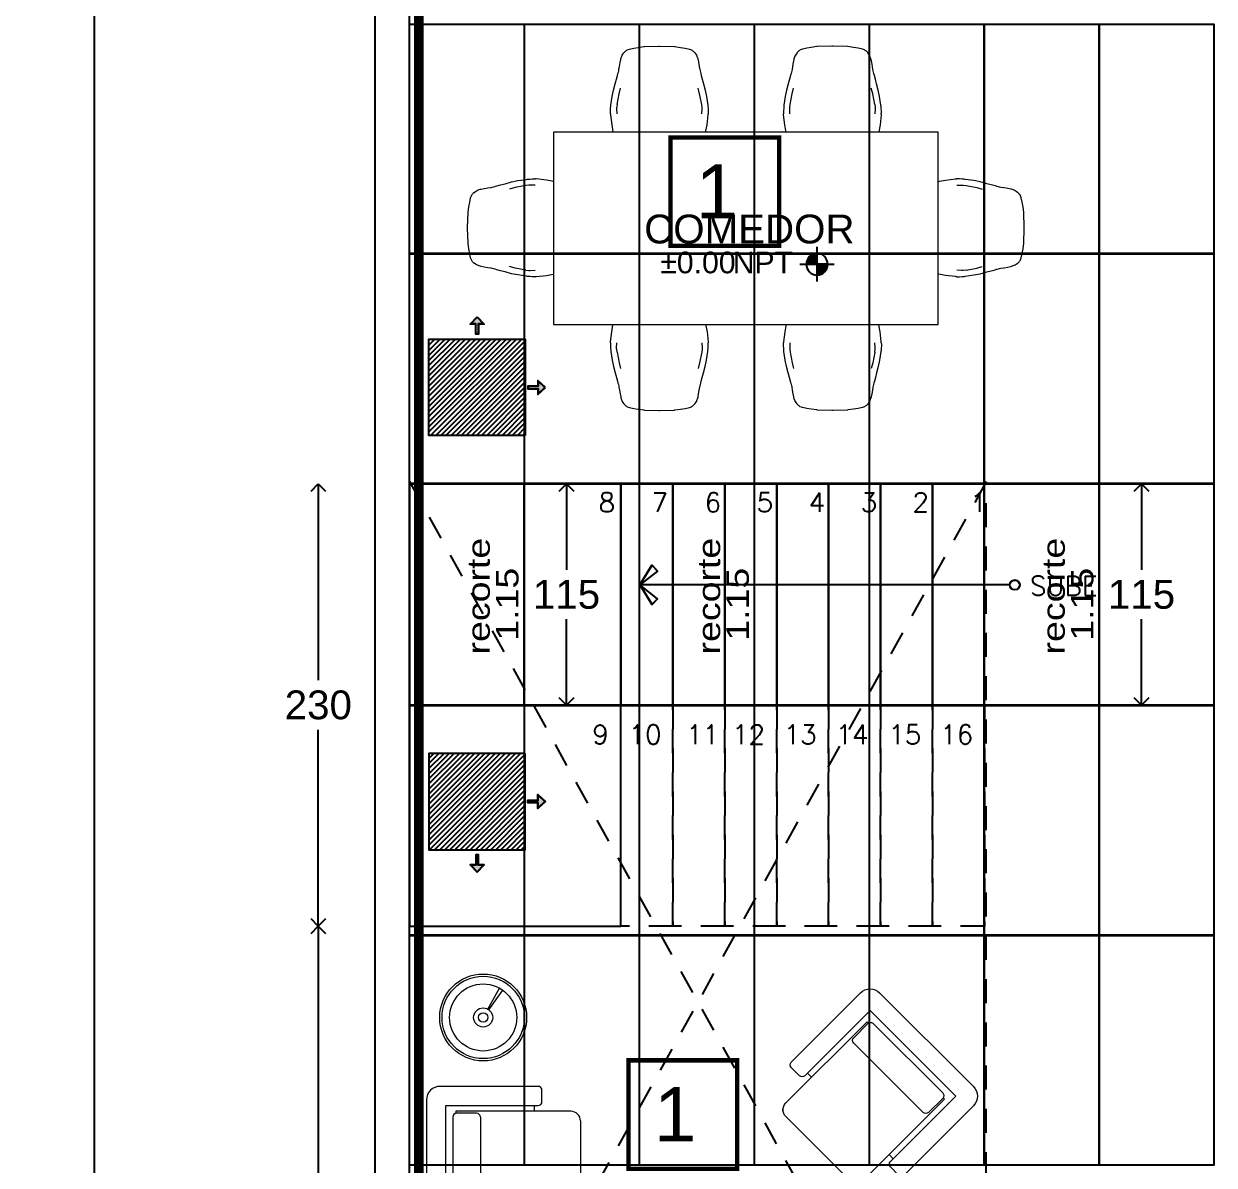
# Model space of a CAD drawing. Header units: metres. Extents: x 116 to 391, y -213 to 56.
# Drawn here: x 314.45 to 320.64, y -129 to -123.06 of the extents above; entities that cross this region are included whole.
import ezdxf
from ezdxf.enums import TextEntityAlignment as Align

# ---------------------------------------------------------------- set-up
doc = ezdxf.new("R2010")
doc.units = ezdxf.units.M
doc.set_wipeout_variables(frame=1)
doc.header["$PDMODE"] = 35
doc.linetypes.add('DASHED2', pattern=[0.375, 0.25, -0.125])
doc.linetypes.add('HIDDEN2', pattern=[0.1875, 0.125, -0.0625])
for name, color, linetype in [('A-ACABADOS PISOS', 1, 'Continuous'), ('A-DESPIECE', 5, 'Continuous'), ('A-ESCALON', 1, 'Continuous'), ('A-PISO', 30, 'Continuous'), ('A-PROY CERRAMIENTOS', 4, 'DASHED2'), ('A-TEXTOS', 7, 'Continuous'), ('A-TEXTOS 1', 8, 'Continuous'), ('AR-157$0$A-MUROS', 8, 'Continuous'), ('AR-157$0$A-TEXTOS', 8, 'Continuous'), ('AR-157$0$A-TEXTOS 1', 8, 'Continuous'), ('AR-157$0$Ar-Niveles', 8, 'Continuous'), ('AR-157$0$Ar-Texto', 8, 'Continuous')]:
    doc.layers.add(name, color=color, linetype=linetype)
doc.layers.add('AR-157$0$A-MUEBLES', color=8, linetype='Continuous', lineweight=0)
doc.layers.add('AR-157$0$Ar-Area', color=8, linetype='Continuous', plot=False)
doc.styles.add('Anot_Arial', font='arial.ttf')
doc.styles.add('AR-157$0$Anot_Arial', font='arial.ttf')
doc.styles.add('AR-157$0$oK', font='romans.shx', dxfattribs={"height": 0.18})
doc.styles.add('AR-157$0$Standard', font='arial.ttf')
doc.styles.add('oK', font='romans.shx', dxfattribs={"height": 0.12})
doc.styles.get("Standard").update_dxf_attribs({"font": 'arial.ttf'})
doc.dimstyles.new('DETALLE DE CAMBIOS', dxfattribs={"dimscale": 1.5, "dimtxt": 0.1, "dimasz": 0.05, "dimexe": 0.18, "dimexo": 0.0625, "dimgap": 0.035, "dimtad": 0, "dimtih": 1, "dimtoh": 1, "dimdec": 0, "dimlfac": 100, "dimzin": 0, "dimdsep": 46, "dimtxsty": 'Anot_Arial', "dimblk": 'OPEN90', "dimcen": 0.09, "dimse1": 1, "dimse2": 1, "dimclrd": 1, "dimclre": 4, "dimclrt": 1, "dimadec": 0, "dimazin": 0, "dimtfac": 1, "dimtdec": 0, "dimtix": 1, "dimtofl": 0, "dimtmove": 0, "dimatfit": 3, "dimldrblk": 'OPEN90', "dimfxl": 1, "dimtolj": 1, "dimtzin": 0, "dimarcsym": 0})
pattern_1 = [(45, (301.998819, -122.262993), (-0.013264287, 0.013264287), [])]
pattern_2 = [(0, (-2.923953, -1.1144057), (0, 0.0025), [])]

# ---------------------------------------------------------------- blocks, each defined once
blk = doc.blocks.new('r')
h = blk.add_hatch(color=5)
h.dxf.hatch_style = 1
h.paths.add_polyline_path([(1655.762, 468.449), (1655.668, 468.348), (1655.746, 468.348), (1655.746, 468.2), (1655.778, 468.2), (1655.778, 468.348), (1655.856, 468.348)])
at = {"color": 5}
for points in [[(1655.762, 468.456), (1655.658, 468.343), (1655.742, 468.343), (1655.742, 468.196), (1655.782, 468.196), (1655.782, 468.343), (1655.866, 468.343)], [(1655.762, 468.449), (1655.668, 468.348), (1655.746, 468.348), (1655.746, 468.2), (1655.778, 468.2), (1655.778, 468.348), (1655.856, 468.348)]]:
    blk.add_lwpolyline(points, close=True, dxfattribs=at)
blk = doc.blocks.new('AR-157$0$Sofá doble 1')
blk.add_wipeout([(344.2495, 40.0123), (344.3095, 40.0123), (344.3143, 40.0129), (344.3212, 40.0161), (344.326, 40.021), (344.3292, 40.0288), (344.3295, 40.0523), (344.3595, 40.0523), (344.3595, 39.8623), (344.3608, 39.8512), (344.3651, 39.8392), (344.3742, 39.8269), (344.387, 39.8176), (344.4015, 39.8129), (344.4095, 39.8123), (344.8832, 39.8124), (344.8979, 39.8158), (344.9124, 39.8247), (344.9232, 39.8379), (344.9278, 39.8492), (344.9294, 39.8589), (344.9294, 39.8923), (344.9595, 39.8923), (344.9595, 39.8623), (344.9612, 39.8495), (344.9654, 39.8388), (344.9742, 39.8269), (344.9835, 39.8196), (344.9932, 39.815), (345.0048, 39.8125), (345.4795, 39.8123), (345.4929, 39.8141), (345.5031, 39.8182), (345.5136, 39.8257), (345.5213, 39.8348), (345.5272, 39.8474), (345.5295, 39.8623), (345.5295, 40.0523), (345.5595, 40.0523), (345.5595, 40.0384), (345.5597, 40.0296), (345.5619, 40.0229), (345.5662, 40.0174), (345.5725, 40.0136), (345.5795, 40.0123), (345.6412, 40.0124), (345.648, 40.0142), (345.6537, 40.0182), (345.6585, 40.026), (345.6595, 40.0323), (345.6595, 40.5423), (345.6567, 40.5619), (345.6472, 40.582), (345.639, 40.5918), (345.6274, 40.6012), (345.6124, 40.6084), (345.5895, 40.6123), (344.2995, 40.6123), (344.2827, 40.6103), (344.2666, 40.6041), (344.25, 40.5918), (344.2368, 40.5734), (344.2308, 40.5554), (344.2295, 40.5423), (344.2295, 40.0323), (344.2334, 40.0204), (344.2354, 40.0182), (344.2411, 40.0142), (344.2457, 40.0127)]).dxf.layer = 'AR-157$0$A-MUEBLES'
at = {"layer": 'AR-157$0$A-MUEBLES'}
for p, q in [((345.5895, 40.6123), (344.2995, 40.6123)), ((344.2295, 40.5423), (344.2295, 40.0323)), ((344.3295, 40.0323), (344.3295, 40.5123)), ((344.3295, 40.5123), (345.5595, 40.5123)), ((345.5595, 40.5123), (345.5595, 40.0323)), ((345.6595, 40.0323), (345.6595, 40.5423)), ((344.3595, 40.4602), (344.3595, 39.8623)), ((344.37, 40.4602), (344.3595, 40.4602)), ((344.3695, 40.3523), (344.3695, 40.456)), ((344.8995, 40.476), (344.3895, 40.476)), ((344.9295, 40.4602), (344.9191, 40.4602)), ((344.9195, 40.3523), (344.9195, 40.456)), ((344.9295, 39.8623), (344.9295, 40.4602)), ((344.9595, 39.8623), (344.9595, 40.4602)), ((344.97, 40.4602), (344.9595, 40.4602)), ((344.9695, 40.3523), (344.9695, 40.456)), ((345.4995, 40.476), (344.9895, 40.476)), ((345.5295, 40.4602), (345.5195, 40.4602)), ((345.5195, 40.3523), (345.5195, 40.456)), ((345.5295, 39.8623), (345.5295, 40.4602)), ((344.8995, 40.3323), (344.3895, 40.3323)), ((345.4995, 40.3323), (344.9895, 40.3323)), ((344.2495, 40.0123), (344.3095, 40.0123)), ((344.3595, 40.0523), (344.3295, 40.0523)), ((345.5595, 40.0523), (345.5295, 40.0523)), ((345.5795, 40.0123), (345.6395, 40.0123)), ((344.9495, 39.8923), (344.9295, 39.8923)), ((344.9595, 39.8923), (344.9395, 39.8923)), ((344.8795, 39.8123), (344.4095, 39.8123)), ((345.4795, 39.8123), (345.0095, 39.8123))]:
    blk.add_line(p, q, dxfattribs=at)
for centre, radius, start, end in [((344.2995, 40.5423), 0.07, 90, 180), ((345.5895, 40.5423), 0.07, 0, 90), ((344.3895, 40.456), 0.02, 90, 180), ((344.8995, 40.456), 0.02, 360, 90), ((344.9895, 40.456), 0.02, 90, 180), ((345.4995, 40.456), 0.02, 0, 90), ((344.3895, 40.3523), 0.02, 180, 270), ((344.8995, 40.3523), 0.02, 270, 0), ((344.9895, 40.3523), 0.02, 180, 270), ((345.4995, 40.3523), 0.02, 270, 0), ((344.2495, 40.0323), 0.02, 180, 270), ((344.3095, 40.0323), 0.02, 270, 0), ((345.5795, 40.0323), 0.02, 180, 270), ((345.6395, 40.0323), 0.02, 270, 0), ((344.4095, 39.8623), 0.05, 180, 270), ((344.8795, 39.8623), 0.05, 270, 0), ((345.0095, 39.8623), 0.05, 180, 270), ((345.4795, 39.8623), 0.05, 270, 0)]:
    blk.add_arc(centre, radius, start, end, dxfattribs=at)
blk = doc.blocks.new('AR-157$0$sofá individual 156')
blk.add_wipeout([(310.374, 9.0347), (310.3096, 9.0342), (310.3026, 9.0355), (310.2968, 9.0389), (310.2928, 9.0434), (310.2902, 9.0493), (310.2896, 9.0557), (310.2896, 9.5642), (310.2906, 9.576), (310.2958, 9.593), (310.3045, 9.6074), (310.3152, 9.6183), (310.3337, 9.6293), (310.3557, 9.6341), (310.3943, 9.6342), (311.0525, 9.6342), (311.0669, 9.6321), (311.0848, 9.6247), (311.1004, 9.6124), (311.1109, 9.598), (311.1181, 9.5784), (311.1196, 9.5594), (311.1194, 9.0513), (311.1164, 9.0433), (311.1108, 9.0377), (311.1056, 9.0352), (311.0996, 9.0342), (311.0396, 9.0342), (311.0354, 9.0347), (311.0305, 9.0364), (311.0271, 9.0387), (311.0242, 9.0415), (311.0217, 9.0453), (311.0202, 9.0495), (311.0196, 9.0542), (311.0196, 9.0742), (310.9896, 9.0742), (310.9895, 8.8808), (310.9856, 8.8647), (310.978, 8.8522), (310.9691, 8.8439), (310.9524, 8.8359), (310.9396, 8.8342), (310.4696, 8.8342), (310.4567, 8.8359), (310.4444, 8.841), (310.4355, 8.8477), (310.4287, 8.8554), (310.4218, 8.8697), (310.4196, 8.8842), (310.4196, 9.0742), (310.3896, 9.0742), (310.3896, 9.0542), (310.3881, 9.0467), (310.3836, 9.04), (310.3801, 9.0372)]).dxf.layer = 'AR-157$0$A-MUEBLES'
at = {"layer": 'AR-157$0$A-MUEBLES'}
for p, q in [((311.0496, 9.6342), (310.3596, 9.6342)), ((310.2896, 9.5642), (310.2896, 9.0542)), ((310.3896, 9.0542), (310.3896, 9.5342)), ((310.3896, 9.5342), (311.0196, 9.5342)), ((311.0196, 9.5342), (311.0196, 9.0542)), ((311.1196, 9.0542), (311.1196, 9.5642)), ((310.4196, 9.4821), (310.4196, 8.8842)), ((310.43, 9.4821), (310.4196, 9.4821)), ((310.4296, 9.3742), (310.4296, 9.4779)), ((310.9596, 9.4979), (310.4496, 9.4979)), ((310.9896, 9.4821), (310.9792, 9.4821)), ((310.9796, 9.3742), (310.9796, 9.4779)), ((310.9896, 8.8842), (310.9896, 9.4821)), ((310.9596, 9.3542), (310.4496, 9.3542)), ((310.4196, 9.0742), (310.3896, 9.0742)), ((311.0196, 9.0742), (310.9896, 9.0742)), ((311.0196, 9.0742), (310.9896, 9.0742)), ((310.3096, 9.0342), (310.3696, 9.0342)), ((311.0396, 9.0342), (311.0996, 9.0342)), ((310.9396, 8.8342), (310.4696, 8.8342))]:
    blk.add_line(p, q, dxfattribs=at)
for centre, radius, start, end in [((310.3596, 9.5642), 0.07, 90, 180), ((311.0496, 9.5642), 0.07, 0, 90), ((310.4496, 9.4779), 0.02, 90, 180), ((310.9596, 9.4779), 0.02, 360, 90), ((310.4496, 9.3742), 0.02, 180, 270), ((310.9596, 9.3742), 0.02, 270, 0), ((310.3096, 9.0542), 0.02, 180, 270), ((310.3696, 9.0542), 0.02, 270, 0), ((311.0396, 9.0542), 0.02, 180, 270), ((311.0996, 9.0542), 0.02, 270, 0), ((310.4696, 8.8842), 0.05, 180, 270), ((310.9396, 8.8842), 0.05, 270, 0)]:
    blk.add_arc(centre, radius, start, end, dxfattribs=at)
blk = doc.blocks.new('AR-157$0$Lámpara Piso 1')
at = {"layer": 'AR-157$0$A-MUEBLES'}
for p, q in [((4242.8412, 1717.1998), (4242.8109, 1717.3207)), ((4242.8471, 1717.2009), (4242.8316, 1717.3245))]:
    blk.add_line(p, q, dxfattribs=at)
for radius in [0.2259, 0.2141, 0.1745, 0.0498, 0.0249]:
    blk.add_circle((4242.8532, 1717.1514), radius, dxfattribs=at)
blk = doc.blocks.new('AR-157$0$FLCH')
for points in [[(0, 1.95), (-0.1022, 1.8866), (-0.0718, 1.8576), (0, 1.95)], [(0, 1.95), (0.1022, 1.8866), (0.0718, 1.8576), (0, 1.95)], [(0, 0.0256), (0, 1.95)]]:
    blk.add_lwpolyline(points)
blk.add_circle((0, 0), 0.0256)
blk = doc.blocks.new('*U405')
at = {"layer": 'AR-157$0$Ar-Niveles'}
h = blk.add_hatch(dxfattribs=at)
h.set_pattern_fill('_USER', color=256, scale=0.0025, style=0, pattern_type=0)
h.set_pattern_definition(pattern_2)
h.paths.add_polyline_path([(-2.549, -0.364), (-2.549, -0.739), (-2.174, -0.739, 0.414214)])
h = blk.add_hatch(dxfattribs=at)
h.set_pattern_fill('_USER', color=256, scale=0.0025, style=0, pattern_type=0)
h.set_pattern_definition(pattern_2)
h.paths.add_polyline_path([(-2.549, -0.364), (-2.549, -0.739), (-2.174, -0.739, 0.414214)])
h = blk.add_hatch(dxfattribs=at)
h.set_pattern_fill('_USER', color=256, scale=0.0025, style=0, pattern_type=0)
h.set_pattern_definition([(0, (-2.923953, -1.1144057), (0, 0.0025), [])])
h.paths.add_polyline_path([(-2.549, -0.739), (-2.924, -0.739, 0.414214), (-2.549, -1.114)])
for p, q in [((-2.549, -1.339), (-2.549, -0.139)), ((-1.949, -0.739), (-3.149, -0.739))]:
    blk.add_line(p, q, dxfattribs=at)
blk.add_circle((-2.549, -0.739), 0.375, dxfattribs=at)
at = {"layer": 'AR-157$0$Ar-Area', "style": 'AR-157$0$Anot_Arial', "flags": 1}
blk.add_attdef('ESP_AREA', text='', height=0.75, dxfattribs=at).set_placement((0, -2.5), align=Align.BOTTOM_CENTER)
at = {"layer": 'AR-157$0$Ar-Niveles', "style": 'AR-157$0$Anot_Arial'}
for tag, p in [('NIV_TIPO', (-1.78, -1.052)), ('VAL_NIV', (0.283, -1.052))]:
    blk.add_attdef(tag, p, '', height=0.75, dxfattribs=at)
at = {"layer": 'AR-157$0$Ar-Texto', "style": 'AR-157$0$Anot_Arial'}
for tag, p in [('ID_ESP01', (0, 1.5)), ('ID_ESP02', (0, 0))]:
    blk.add_attdef(tag, text='', height=1, dxfattribs=at).set_placement(p, align=Align.BOTTOM_CENTER)
blk = doc.blocks.new('AR-157$0$HYHYH')
for p, q in [((-0.0381, 0.5696), (-0.058, 0.5561)), ((-0.0191, 0.5824), (-0.0381, 0.5696)), ((-0.0082, 0.5872), (-0.0191, 0.5824)), ((-0.0039, 0.5883), (-0.0082, 0.5872)), ((-0.0005, 0.5888), (-0.0039, 0.5883)), ((0.0031, 0.589), (-0.0005, 0.5888)), ((0.0131, 0.5891), (0.0031, 0.589)), ((0.0144, 0.5889), (0.0131, 0.5891)), ((0.0235, 0.5872), (0.0144, 0.5889)), ((0.0293, 0.5859), (0.0235, 0.5872)), ((0.0343, 0.5841), (0.0293, 0.5859)), ((0.0481, 0.5779), (0.0343, 0.5841)), ((0.0517, 0.5755), (0.0481, 0.5779)), ((0.0648, 0.5665), (0.0517, 0.5755)), ((0.0809, 0.5554), (0.0648, 0.5665)), ((-0.0835, 0.5363), (-0.138, 0.4853)), ((-0.0816, 0.5379), (-0.0835, 0.5363)), ((-0.058, 0.5561), (-0.0816, 0.5379)), ((0.0816, 0.555), (0.0809, 0.5554)), ((0.0949, 0.5453), (0.0816, 0.555)), ((0.0997, 0.5419), (0.0949, 0.5453)), ((0.1057, 0.5384), (0.0997, 0.5419)), ((0.1131, 0.5342), (0.1057, 0.5384)), ((0.1142, 0.5336), (0.1131, 0.5342)), ((0.1213, 0.5295), (0.1142, 0.5336)), ((0.139, 0.5196), (0.1213, 0.5295)), ((0.1604, 0.5071), (0.139, 0.5196)), ((0.1904, 0.4898), (0.1604, 0.5071)), ((-0.1425, 0.4807), (-0.1936, 0.4262)), ((-0.1403, 0.483), (-0.1425, 0.4807)), ((-0.138, 0.4853), (-0.1403, 0.483)), ((0.1826, 0.456), (0.1571, 0.471)), ((0.2297, 0.4244), (0.1826, 0.456)), ((0.2182, 0.4714), (0.1904, 0.4898)), ((0.255, 0.4441), (0.2182, 0.4714)), ((0.2593, 0.4407), (0.255, 0.4441)), ((0.2678, 0.4336), (0.2593, 0.4407)), ((0.2774, 0.4251), (0.2678, 0.4336)), ((-0.2269, 0.3808), (-0.2396, 0.3618)), ((-0.2133, 0.4007), (-0.2269, 0.3808)), ((-0.1952, 0.4243), (-0.2133, 0.4007)), ((-0.1936, 0.4262), (-0.1952, 0.4243)), ((0.2297, 0.4244), (0.2416, 0.4149)), ((0.2416, 0.4149), (0.2442, 0.4128)), ((0.2442, 0.4128), (0.246, 0.4112)), ((0.246, 0.4112), (0.2476, 0.4095)), ((0.2476, 0.4095), (0.2645, 0.3908)), ((0.2823, 0.4205), (0.2774, 0.4251)), ((0.2887, 0.4135), (0.2823, 0.4205)), ((0.2887, 0.4135), (0.2919, 0.4098)), ((0.2919, 0.4098), (0.3247, 0.3685)), ((-0.2462, 0.3397), (-0.2463, 0.3297)), ((-0.2463, 0.3297), (-0.2461, 0.3283)), ((-0.246, 0.3433), (-0.2462, 0.3397)), ((-0.2461, 0.3283), (-0.2445, 0.3192)), ((-0.2456, 0.3466), (-0.246, 0.3433)), ((-0.2445, 0.3509), (-0.2456, 0.3466)), ((-0.2396, 0.3618), (-0.2445, 0.3509)), ((-0.2445, 0.3192), (-0.2432, 0.3135)), ((-0.2432, 0.3135), (-0.2414, 0.3084)), ((0.3247, 0.3685), (0.3453, 0.3391)), ((0.3453, 0.3391), (0.3463, 0.3377)), ((0.3463, 0.3377), (0.3468, 0.3371)), ((-0.2414, 0.3084), (-0.2351, 0.2946)), ((-0.2351, 0.2946), (-0.2328, 0.291)), ((-0.2328, 0.291), (-0.2238, 0.2779)), ((-0.2238, 0.2779), (-0.2127, 0.2619)), ((-0.2127, 0.2619), (-0.2122, 0.2611)), ((-0.2122, 0.2611), (-0.2025, 0.2478)), ((-0.2025, 0.2478), (-0.1991, 0.243)), ((-0.1991, 0.243), (-0.1956, 0.237)), ((-0.1956, 0.237), (-0.1915, 0.2297)), ((-0.1915, 0.2297), (-0.1909, 0.2285)), ((-0.1909, 0.2285), (-0.1868, 0.2215)), ((-0.1868, 0.2215), (-0.1768, 0.2038)), ((-0.1768, 0.2038), (-0.1643, 0.1824)), ((-0.1643, 0.1824), (-0.1471, 0.1523)), ((-0.1471, 0.1523), (-0.1286, 0.1245)), ((-0.1286, 0.1245), (-0.1013, 0.0877)), ((-0.1132, 0.1602), (-0.1283, 0.1857)), ((-0.0817, 0.1131), (-0.1132, 0.1602)), ((-0.1013, 0.0877), (-0.0979, 0.0835)), ((-0.0979, 0.0835), (-0.0909, 0.0749)), ((-0.0909, 0.0749), (-0.0824, 0.0653)), ((-0.0824, 0.0653), (-0.0777, 0.0605)), ((-0.0722, 0.1011), (-0.0817, 0.1131)), ((-0.07, 0.0985), (-0.0722, 0.1011)), ((-0.0685, 0.0967), (-0.07, 0.0985)), ((-0.0668, 0.0951), (-0.0685, 0.0967)), ((-0.0481, 0.0782), (-0.0668, 0.0951)), ((-0.0777, 0.0605), (-0.0708, 0.0541)), ((-0.0671, 0.0508), (-0.0708, 0.0541)), ((-0.0258, 0.018), (-0.0671, 0.0508)), ((0, 0), (-0.0258, 0.018)), ((0.0036, -0.0026), (0, 0)), ((0.0057, -0.0041), (0.0036, -0.0026))]:
    blk.add_line(p, q)
blk = doc.blocks.new('FLCH')
for points in [[(0, 1.95), (-0.1022, 1.8866), (-0.0718, 1.8576), (0, 1.95)], [(0, 1.95), (0.1022, 1.8866), (0.0718, 1.8576), (0, 1.95)], [(0, 0.0256), (0, 1.95)]]:
    blk.add_lwpolyline(points)
blk.add_circle((0, 0), 0.0256)
blk = doc.blocks.new('_Open90')
at = {"color": 0, "linetype": 'ByBlock', "lineweight": -2}
for p, q in [((0, 0), (-1, 0)), ((-0.5, 0.5), (0, 0)), ((0, 0), (-0.5, -0.5))]:
    blk.add_line(p, q, dxfattribs=at)
blk = doc.blocks.new('*D623')
at = {"layer": 'A-PISO', "color": 1, "lineweight": -2, "ltscale": 100, "transparency": 16777216}
for p, q in [((315.9851, -127.8289), (315.9851, -129.1747)), ((315.9851, -130.7789), (315.9851, -129.433))]:
    blk.add_line(p, q, dxfattribs=at)
at = {"layer": 'Defpoints', "color": 0, "ltscale": 100, "transparency": 16777216}
for p in [(319.4488, -127.7539), (315.9851, -130.8539), (316.7788, -130.8539)]:
    blk.add_point(p, dxfattribs=at)
at = {"layer": 'A-PISO', "color": 1, "lineweight": -2, "ltscale": 100, "transparency": 16777216, "xscale": 0.07500000000000001, "yscale": 0.07500000000000001, "zscale": 0.07500000000000001}
for p, rotation in [((315.9851, -127.7539), 90), ((315.9851, -130.8539), 270)]:
    blk.add_blockref('_Open90', p, dxfattribs=dict(at, rotation=rotation))
at = {"layer": 'A-PISO', "color": 1, "ltscale": 100, "transparency": 16777216, "insert": (315.9851, -129.3039), "char_height": 0.15, "attachment_point": 5, "style": 'Anot_Arial'}
blk.add_mtext('\\A1;310', dxfattribs=at)
blk = doc.blocks.new('*D622')
at = {"layer": 'A-PISO', "color": 1, "lineweight": -2, "ltscale": 100, "transparency": 16777216}
for p, q in [((315.9851, -125.5289), (315.9851, -126.4747)), ((315.9851, -127.6789), (315.9851, -126.733))]:
    blk.add_line(p, q, dxfattribs=at)
at = {"layer": 'Defpoints', "color": 0, "ltscale": 100, "transparency": 16777216}
for p in [(315.9851, -125.4539), (316.4588, -125.4539), (316.4588, -127.7539)]:
    blk.add_point(p, dxfattribs=at)
at = {"layer": 'A-PISO', "color": 1, "lineweight": -2, "ltscale": 100, "transparency": 16777216, "xscale": 0.07500000000000001, "yscale": 0.07500000000000001, "zscale": 0.07500000000000001}
for p, rotation in [((315.9851, -125.4539), 90), ((315.9851, -127.7539), 270)]:
    blk.add_blockref('_Open90', p, dxfattribs=dict(at, rotation=rotation))
at = {"layer": 'A-PISO', "color": 1, "ltscale": 100, "transparency": 16777216, "insert": (315.9851, -126.6039), "char_height": 0.15, "attachment_point": 5, "style": 'Anot_Arial'}
blk.add_mtext('\\A1;230', dxfattribs=at)
blk = doc.blocks.new('*D651')
at = {"layer": 'A-PISO', "color": 1, "lineweight": -2, "ltscale": 100, "transparency": 16777216}
for p, q in [((320.2657, -125.5289), (320.2657, -125.8998)), ((320.2657, -126.5289), (320.2657, -126.158))]:
    blk.add_line(p, q, dxfattribs=at)
at = {"layer": 'Defpoints', "color": 0, "ltscale": 100, "transparency": 16777216}
for p in [(320.4527, -125.4539), (320.2657, -126.6039), (320.4027, -126.6039)]:
    blk.add_point(p, dxfattribs=at)
at = {"layer": 'A-PISO', "color": 1, "lineweight": -2, "ltscale": 100, "transparency": 16777216, "xscale": 0.07500000000000001, "yscale": 0.07500000000000001, "zscale": 0.07500000000000001}
for p, rotation in [((320.2657, -125.4539), 90), ((320.2657, -126.6039), 270)]:
    blk.add_blockref('_Open90', p, dxfattribs=dict(at, rotation=rotation))
at = {"layer": 'A-PISO', "color": 1, "ltscale": 100, "transparency": 16777216, "insert": (320.2657, -126.0289), "char_height": 0.15, "attachment_point": 5, "style": 'Anot_Arial'}
blk.add_mtext('\\A1;115', dxfattribs=at)
blk = doc.blocks.new('*D652')
at = {"layer": 'A-PISO', "color": 1, "lineweight": -2, "ltscale": 100, "transparency": 16777216}
for p, q in [((317.2758, -125.5289), (317.2758, -125.8998)), ((317.2758, -126.5289), (317.2758, -126.158))]:
    blk.add_line(p, q, dxfattribs=at)
at = {"layer": 'Defpoints', "color": 0, "ltscale": 100, "transparency": 16777216}
for p in [(317.4628, -125.4539), (317.2758, -126.6039), (317.4128, -126.6039)]:
    blk.add_point(p, dxfattribs=at)
at = {"layer": 'A-PISO', "color": 1, "lineweight": -2, "ltscale": 100, "transparency": 16777216, "xscale": 0.07500000000000001, "yscale": 0.07500000000000001, "zscale": 0.07500000000000001}
for p, rotation in [((317.2758, -125.4539), 90), ((317.2758, -126.6039), 270)]:
    blk.add_blockref('_Open90', p, dxfattribs=dict(at, rotation=rotation))
at = {"layer": 'A-PISO', "color": 1, "ltscale": 100, "transparency": 16777216, "insert": (317.2758, -126.0289), "char_height": 0.15, "attachment_point": 5, "style": 'Anot_Arial'}
blk.add_mtext('\\A1;115', dxfattribs=at)

msp = doc.modelspace()

# ---------------------------------------------------------------- hatches: boundary and pattern name
at = {"layer": 'A-DESPIECE'}
h = msp.add_hatch(dxfattribs=at)
h.set_pattern_fill('ANSI31', color=256, scale=0.150068)
h.set_pattern_definition(pattern_1)
h.paths.add_polyline_path([(317.0608, -125.2016), (317.0608, -124.7014), (316.5606, -124.7014), (316.5606, -125.2016)])
h = msp.add_hatch(dxfattribs=at)
h.set_pattern_fill('ANSI31', color=256, scale=0.150068)
h.set_pattern_definition(pattern_1)
h.paths.add_polyline_path([(316.5606, -126.8561), (316.5606, -127.3563), (317.0608, -127.3563), (317.0608, -126.8561)])

# ---------------------------------------------------------------- linework, layer by layer
at = {"layer": 'A-ACABADOS PISOS', "const_width": 0.0226}
for points in [[(318.3808, -124.2163), (317.816, -124.2163), (317.816, -123.6515), (318.3808, -123.6515)], [(318.1633, -129.0163), (317.5985, -129.0163), (317.5985, -128.4515), (318.1633, -128.4515)]]:
    msp.add_lwpolyline(points, close=True, dxfattribs=at)
at = {"layer": 'A-DESPIECE'}
for points in [[(317.0608, -125.2016), (316.5606, -125.2016), (316.5606, -124.7014), (317.0608, -124.7014)], [(317.0608, -126.8561), (316.5606, -126.8561), (316.5606, -127.3563), (317.0608, -127.3563)]]:
    msp.add_lwpolyline(points, close=True, dxfattribs=at)
at = {"layer": 'A-ESCALON', "color": 8}
for points in [[(317.5588, -125.4539), (316.4588, -125.4539), (316.4588, -127.7539), (317.5588, -127.7539)], [(317.8288, -125.4539), (317.5588, -125.4539), (317.5588, -126.6039), (317.8288, -126.6039)], [(318.0988, -125.4539), (317.8288, -125.4539), (317.8288, -126.6039), (318.0988, -126.6039)], [(318.3688, -125.4539), (318.0988, -125.4539), (318.0988, -126.6039), (318.3688, -126.6039)], [(318.6388, -125.4539), (318.3688, -125.4539), (318.3688, -126.6039), (318.6388, -126.6039)], [(318.9088, -125.4539), (318.6388, -125.4539), (318.6388, -126.6039), (318.9088, -126.6039)], [(319.1788, -125.4539), (318.9088, -125.4539), (318.9088, -126.6039), (319.1788, -126.6039)], [(319.4488, -125.4539), (319.1788, -125.4539), (319.1788, -126.6039), (319.4488, -126.6039)]]:
    msp.add_lwpolyline(points, close=True, dxfattribs=at)
msp.add_lwpolyline([(317.5588, -126.6039), (316.4588, -126.6039)], dxfattribs=at)
at = {"layer": 'A-ESCALON', "color": 8, "linetype": 'HIDDEN2'}
for points in [[(317.8288, -127.7539), (317.5588, -127.7539), (317.5588, -126.6039), (317.8288, -126.6039)], [(318.0988, -127.7539), (317.8288, -127.7539), (317.8288, -126.6039), (318.0988, -126.6039)], [(318.3688, -127.7539), (318.0988, -127.7539), (318.0988, -126.6039), (318.3688, -126.6039)], [(318.6388, -127.7539), (318.3688, -127.7539), (318.3688, -126.6039), (318.6388, -126.6039)], [(318.9088, -127.7539), (318.6388, -127.7539), (318.6388, -126.6039), (318.9088, -126.6039)], [(319.1788, -127.7539), (318.9088, -127.7539), (318.9088, -126.6039), (319.1788, -126.6039)], [(319.4488, -127.7539), (319.1788, -127.7539), (319.1788, -126.6039), (319.4488, -126.6039)]]:
    msp.add_lwpolyline(points, close=True, dxfattribs=at)
at = {"layer": 'A-PISO'}
msp.add_line((316.4588, -125.4539), (316.4588, -127.171), dxfattribs=at)
for points in [[(316.4588, -123.0619), (317.0548, -123.0619), (317.0548, -124.2559), (316.4588, -124.2559)], [(317.0568, -123.0619), (317.6528, -123.0619), (317.6528, -124.2559), (317.0568, -124.2559)], [(317.6548, -123.0619), (318.2508, -123.0619), (318.2508, -124.2559), (317.6548, -124.2559)], [(318.2528, -123.0619), (318.8488, -123.0619), (318.8488, -124.2559), (318.2528, -124.2559)], [(318.8508, -123.0619), (319.4467, -123.0619), (319.4467, -124.2559), (318.8508, -124.2559)], [(319.4487, -123.0619), (320.0447, -123.0619), (320.0447, -124.2559), (319.4487, -124.2559)], [(320.0467, -123.0619), (320.6427, -123.0619), (320.6427, -124.2559), (320.0467, -124.2559)], [(316.4588, -124.2579), (317.0548, -124.2579), (317.0548, -125.4519), (316.4588, -125.4519)], [(317.0568, -124.2579), (317.6528, -124.2579), (317.6528, -125.4519), (317.0568, -125.4519)], [(317.6548, -124.2579), (318.2508, -124.2579), (318.2508, -125.4519), (317.6548, -125.4519)], [(318.2528, -124.2579), (318.8488, -124.2579), (318.8488, -125.4519), (318.2528, -125.4519)], [(318.8508, -124.2579), (319.4467, -124.2579), (319.4467, -125.4519), (318.8508, -125.4519)], [(319.4487, -124.2579), (320.0447, -124.2579), (320.0447, -125.4519), (319.4487, -125.4519)], [(320.0467, -124.2579), (320.6427, -124.2579), (320.6427, -125.4519), (320.0467, -125.4519)], [(316.4588, -125.4539), (317.0548, -125.4539), (317.0548, -126.6039), (316.4588, -126.6039)], [(317.0568, -125.4539), (317.6528, -125.4539), (317.6528, -126.6039), (317.0568, -126.6039)], [(317.6548, -125.4539), (318.2508, -125.4539), (318.2508, -126.6039), (317.6548, -126.6039)], [(318.2528, -125.4539), (318.8488, -125.4539), (318.8488, -126.6039), (318.2528, -126.6039)], [(318.8508, -125.4539), (319.4467, -125.4539), (319.4467, -126.6039), (318.8508, -126.6039)], [(319.4487, -125.4539), (320.0447, -125.4539), (320.0447, -126.6039), (319.4487, -126.6039)], [(320.0467, -125.4539), (320.6427, -125.4539), (320.6427, -126.6039), (320.0467, -126.6039)], [(316.4588, -126.6059), (317.0548, -126.6059), (317.0548, -127.7999), (316.4588, -127.7999)], [(317.0568, -126.6059), (317.6528, -126.6059), (317.6528, -127.7999), (317.0568, -127.7999)], [(317.6548, -126.6059), (318.2508, -126.6059), (318.2508, -127.7999), (317.6548, -127.7999)], [(318.2528, -126.6059), (318.8488, -126.6059), (318.8488, -127.7999), (318.2528, -127.7999)], [(318.8508, -126.6059), (319.4467, -126.6059), (319.4467, -127.7999), (318.8508, -127.7999)], [(319.4487, -126.6059), (320.0447, -126.6059), (320.0447, -127.7999), (319.4487, -127.7999)], [(320.0467, -126.6059), (320.6427, -126.6059), (320.6427, -127.7999), (320.0467, -127.7999)], [(317.6548, -127.8019), (318.2508, -127.8019), (318.2508, -128.9959), (317.6548, -128.9959)], [(320.0467, -127.8019), (320.6427, -127.8019), (320.6427, -128.9959), (320.0467, -128.9959)]]:
    msp.add_lwpolyline(points, close=True, dxfattribs=at)
at = {"layer": 'A-PISO', "color": 1, "ltscale": 100, "const_width": 0.01}
for points in [[(317.0548, -126.6039), (317.0548, -125.4539)], [(318.2528, -126.6039), (318.2528, -125.4539)], [(320.0447, -126.6039), (320.0447, -125.4539)]]:
    msp.add_lwpolyline(points, dxfattribs=at)
at = {"layer": 'AR-157$0$A-MUEBLES', "linetype": 'ByBlock'}
msp.add_lwpolyline([(317.2087, -123.6245), (317.2087, -124.6244), (319.2086, -124.6244), (319.2086, -123.6245)], close=True, dxfattribs=at)

# ---------------------------------------------------------------- block references
at = {"layer": 'A-DESPIECE', "xscale": -0.3501593073130025, "yscale": 0.3501593073130025, "zscale": 0.3501593073130025}
msp.add_blockref('r', (896.5911, -288.6184), dxfattribs=at)
at = {"layer": 'A-DESPIECE', "yscale": 0.3501593073130025, "zscale": 0.3501593073130025}
for p, xscale, rotation in [((153.1317, 454.8288), 0.3501593073130025, 270), ((153.1317, -706.8866), -0.3501593073130025, 270), ((896.5911, 36.5606), 0.3501593073130025, 180)]:
    msp.add_blockref('r', p, dxfattribs=dict(at, xscale=xscale, rotation=rotation))
at = {"layer": 'A-TEXTOS 1', "rotation": 90.00000000000001}
msp.add_blockref('FLCH', (319.607, -125.9789), dxfattribs=at)
at = {"layer": 'AR-157$0$A-MUEBLES', "linetype": 'ByBlock'}
for name, p, xscale, yscale, zscale, rotation in [('AR-157$0$HYHYH', (318.001, -123.6176), -0.9999206197906486, 0.9999206197906486, 0.9999206197906486, 45.00000007821239), ('AR-157$0$HYHYH', (318.4163, -123.6176), 0.9999206197906487, 0.9999206197906487, 0.9999206197906487, 314.9999999217876), ('AR-157$0$HYHYH', (317.2019, -123.8795), -0.9999206197906486, 0.9999206197906486, 0.9999206197906486, 135.0000000782125), ('AR-157$0$HYHYH', (319.2155, -123.8795), 0.9999206197906486, 0.9999206197906486, 0.9999206197906486, 224.9999999217875), ('AR-157$0$HYHYH', (318.001, -124.6313), 0.9999206197906486, 0.9999206197906486, 0.9999206197906486, 134.9999999217876), ('AR-157$0$HYHYH', (318.4163, -124.6313), -0.9999206197906486, 0.9999206197906486, 0.9999206197906486, 225.0000000782124), ('AR-157$0$Lámpara Piso 1', (-3955.7295, 1512.5687), 0.9999206197906486, 0.9999206197906486, 0.9999206197906486, 316.9577187960642)]:
    msp.add_blockref(name, p, dxfattribs=dict(at, xscale=xscale, yscale=yscale, zscale=zscale, rotation=rotation))
at = {"layer": 'AR-157$0$A-MUEBLES', "yscale": 0.9999206197906486, "zscale": 0.9999206197906486}
for name, p, xscale, rotation in [('AR-157$0$sofá individual 156', (532.0199, -354.8402), -0.9999206197906486, 315), ('AR-157$0$Sofá doble 1', (357.1573, -474.2188), 0.9999206197906486, 90.00000000000001)]:
    msp.add_blockref(name, p, dxfattribs=dict(at, xscale=xscale, rotation=rotation))
at = {"layer": 'AR-157$0$A-TEXTOS'}
ref = msp.add_blockref('*U405', (318.196, -124.2006), dxfattribs=dict(at, xscale=-0.1499880929685973, yscale=0.1499880929685973, zscale=0.1499880929685973))
ref.add_attrib('ID_ESP02', 'COMEDOR', dxfattribs={"layer": 'AR-157$0$Ar-Texto', "height": 0.14999, "rotation": 0, "style": 'AR-157$0$Standard'}).set_placement((318.2265, -124.2481), align=Align.BOTTOM_CENTER)
ref.add_attrib('NIV_TIPO', 'NPT', (318.1399, -124.3584), dxfattribs={"layer": 'AR-157$0$Ar-Niveles', "height": 0.11249, "style": 'AR-157$0$Anot_Arial'})
ref.add_attrib('VAL_NIV', '%%p0.00', (317.7631, -124.3584), dxfattribs={"layer": 'AR-157$0$Ar-Niveles', "height": 0.11249, "style": 'AR-157$0$Anot_Arial'})
at = {"layer": 'AR-157$0$A-TEXTOS 1', "xscale": 0.9999206197906486, "yscale": 0.9999206197906486, "zscale": 0.9999206197906486, "rotation": 90.00000000000001}
msp.add_blockref('AR-157$0$FLCH', (319.6067, -125.9793), dxfattribs=at)

# ---------------------------------------------------------------- texts
at = {"layer": 'A-ACABADOS PISOS', "char_height": 0.2824, "attachment_point": 3}
for insert in [(318.1677, -123.791), (317.9502, -128.591)]:
    msp.add_mtext_dynamic_manual_height_columns('1', width=0.258238, gutter_width=0.8066, heights=[0], dxfattribs=dict(at, insert=insert))
at = {"layer": 'A-TEXTOS', "color": 1, "width": 1.2}
for s, p in [('recorte', (316.8767, -126.3406)), ('recorte', (318.0747, -126.3406)), ('recorte', (319.8667, -126.3406)), ('1.15', (317.0259, -126.2693)), ('1.15', (318.2239, -126.2693)), ('1.15', (320.0159, -126.2693))]:
    msp.add_text(s, height=0.11631, rotation=90, dxfattribs=at).set_placement(p)
at = {"layer": 'A-TEXTOS 1', "style": 'oK'}
for s, p in [('8', (317.4431, -125.5996)), ('7', (317.7179, -125.5996)), ('6', (317.9937, -125.5996)), ('5', (318.2647, -125.5996)), ('4', (318.5348, -125.5996)), ('3', (318.8058, -125.5996)), ('2', (319.0749, -125.5996)), ('1', (319.3755, -125.5996)), ('9', (317.4097, -126.8074)), ('10', (317.5986, -126.8074)), ('11', (317.8977, -126.8074)), ('12', (318.1364, -126.8074)), ('13', (318.405, -126.8074)), ('14', (318.6752, -126.8074)), ('15', (318.9493, -126.8074)), ('16', (319.2193, -126.8074))]:
    msp.add_text(s, height=0.1, dxfattribs=at).set_placement(p)
at = {"layer": 'AR-157$0$A-TEXTOS 1', "insert": (319.8614, -125.9842), "char_height": 0.09999, "attachment_point": 5, "style": 'AR-157$0$oK'}
msp.add_mtext_dynamic_manual_height_columns('SUBE', width=0.44233, gutter_width=0.9999, heights=[0], dxfattribs=at)

# ---------------------------------------------------------------- dimensions: what is measured, and where the dimension line sits
at = {"layer": 'A-PISO', "ltscale": 100}
for base, p1, p2, picture, middle in [((315.9851, -125.4539), (316.4588, -127.7539), (316.4588, -125.4539), '*D622', (315.9851, -126.6039)), ((317.2758, -126.6039), (317.4628, -125.4539), (317.4128, -126.6039), '*D652', (317.2758, -126.0289)), ((320.2657, -126.6039), (320.4527, -125.4539), (320.4027, -126.6039), '*D651', (320.2657, -126.0289))]:
    dim = msp.add_linear_dim(base=base, p1=p1, p2=p2, angle=90, dimstyle='DETALLE DE CAMBIOS', dxfattribs=at)
    dim.commit()
    dim.dimension.update_dxf_attribs({"geometry": picture, "text_midpoint": middle})

# ---------------------------------------------------------------- next in the draw order: linework, layer by layer
at = {"layer": 'A-ACABADOS PISOS'}
msp.add_lwpolyline([(314.8216, -117.4715), (336.2351, -117.4715), (336.2351, -148.5273), (314.8216, -148.5273)], close=True, dxfattribs=at)
at = {"layer": 'A-PISO', "const_width": 0.05}
msp.add_lwpolyline([(320.7685, -131.0289), (320.7685, -131.0289), (320.7685, -130.8045), (317.9281, -130.8046), (317.9281, -130.8046), (316.8281, -130.8046), (316.8281, -130.8046), (316.5081, -130.8046), (316.5081, -122.8446), (317.1781, -122.8446), (317.1781, -122.7046)], dxfattribs=at)
at = {"layer": 'A-PISO'}
for points in [[(316.4588, -127.8019), (317.0548, -127.8019), (317.0548, -128.9959), (316.4588, -128.9959)], [(317.0568, -127.8019), (317.6528, -127.8019), (317.6528, -128.9959), (317.0568, -128.9959)], [(318.2528, -127.8019), (318.8488, -127.8019), (318.8488, -128.9959), (318.2528, -128.9959)], [(318.8508, -127.8019), (319.4467, -127.8019), (319.4467, -128.9959), (318.8508, -128.9959)], [(319.4487, -127.8019), (320.0447, -127.8019), (320.0447, -128.9959), (319.4487, -128.9959)]]:
    msp.add_lwpolyline(points, close=True, dxfattribs=at)
msp.add_circle((327.3705, -149.1639), 63.4551, dxfattribs=at)
at = {"layer": 'A-PROY CERRAMIENTOS', "color": 8, "ltscale": 0.5}
for points in [[(319.4588, -125.4408), (316.4588, -130.8539)], [(319.4588, -130.8539), (319.4588, -125.4539), (316.4588, -125.4539)], [(319.4588, -130.8539), (316.4602, -125.4408)]]:
    msp.add_lwpolyline(points, dxfattribs=at)
at = {"layer": 'AR-157$0$A-MUROS'}
msp.add_lwpolyline([(316.2788, -122.6145), (316.2788, -131.0339), (316.7788, -131.0339), (316.7788, -130.8539), (316.4588, -130.8539), (316.4588, -122.7945), (317.1288, -122.7945), (317.1288, -122.6145)], close=True, dxfattribs=at)

# ---------------------------------------------------------------- next in the draw order: dimensions: what is measured, and where the dimension line sits
at = {"layer": 'A-PISO', "ltscale": 100}
dim = msp.add_linear_dim(base=(315.9851, -130.8539), p1=(319.4488, -127.7539), p2=(316.7788, -130.8539), angle=90, dimstyle='DETALLE DE CAMBIOS', dxfattribs=at)
dim.commit()
dim.dimension.update_dxf_attribs({"geometry": '*D623', "text_midpoint": (315.9851, -129.3039)})

doc.saveas('drawing.dxf')
